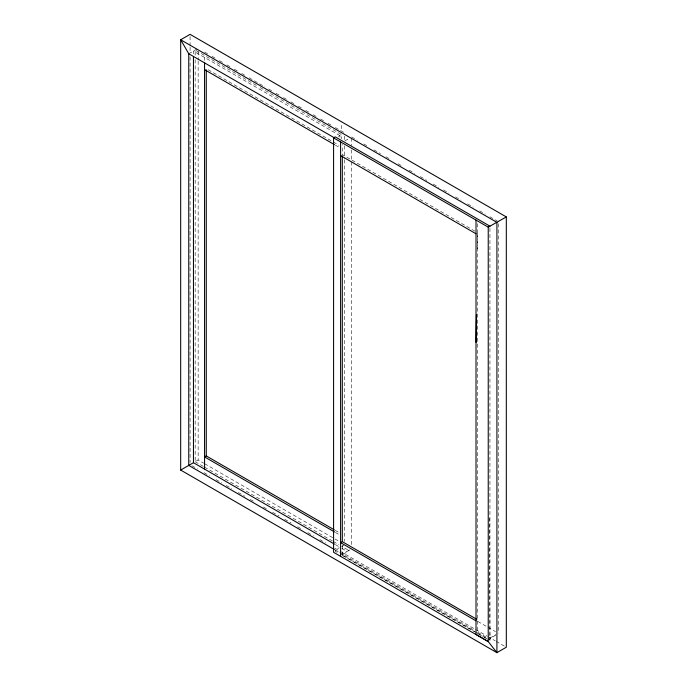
<?xml version="1.0" encoding="UTF-8"?>
<svg xmlns="http://www.w3.org/2000/svg" width="687" height="687" viewBox="0 0 687 687"><rect width="100%" height="100%" fill="white"/><g stroke="black" fill="none" stroke-linecap="round" stroke-linejoin="round"><path stroke-width="0.52" stroke-dasharray="3.44 2.58" d="M477.474 248.737L477.723 232.79M476.795 632.796L342.306 555.156L349.992 549.823M495.688 635.02L488.852 639.76L477.723 633.337M188.753 53.749L197.401 48.76M338.425 136.55L339.996 135.648L339.996 137.675M344.865 140.929L348.283 138.954M195.16 59.692L195.16 461.716L198.148 459.989L203.713 463.201M337.051 552.314L335.299 551.309L335.299 550.021L339.215 547.762M343.947 545.023L341.705 546.32L348.713 550.364M340.597 555.053L350.207 549.506M489.702 638.18L495.688 634.728M204.64 52.075L208.35 54.213M212.06 56.36L215.778 58.498M219.488 60.645L223.198 62.783M226.908 64.921L230.617 67.068M234.327 69.207L238.037 71.354M241.747 73.492L245.457 75.639M249.166 77.777L264.933 86.88M268.643 89.018L272.353 91.165M276.062 93.303L279.772 95.45M283.482 97.588L287.192 99.735M290.902 101.874L294.611 104.012M298.321 106.159L302.031 108.297M305.741 110.444L309.451 112.582M313.16 114.729L316.87 116.867M320.58 119.006L324.29 121.152M328 123.291L331.709 125.438M335.419 127.576L343.766 132.393M351.701 136.979L357.266 140.191M363.767 143.935L367.476 146.082M373.968 149.826L380.461 153.579M386.025 156.791L389.735 158.929M398.082 163.755L402.719 166.426M409.212 170.178L414.776 173.39M420.341 176.602L426.833 180.355M433.325 184.099L438.89 187.311M443.527 189.99L449.092 193.202M455.584 196.954L461.149 200.166M467.641 203.91L473.206 207.13M479.698 210.875L485.262 214.086M489.9 216.766L497.319 221.051M256.371 85.394L195.16 50.048L195.16 55.407M260.081 87.532L341.705 134.661L341.705 138.722M339.996 135.648L193.451 51.036L193.451 55.321M208.127 69.739L332.431 141.505M333.358 142.037L338.923 145.249M335.359 145.163L339.996 147.842M474.94 231.184L342.306 154.601L342.306 144.442M335.213 530.373L338.923 532.519M335.359 532.434L339.069 534.572M204.64 463.734L339.129 541.382M477.843 621.469L487.117 626.819M488.045 627.36L495.464 631.645M195.16 461.716L203.507 466.533M204.434 467.066L332.431 540.97M333.358 541.502L338.923 544.714M335.359 544.628L339.996 547.307M341.748 548.32L347.004 551.352M191.939 465.717L197.504 468.929M203.996 472.673L209.561 475.885M216.053 479.638L221.618 482.849M226.255 485.529L231.811 488.74M238.303 492.485L244.795 496.237M250.36 499.449L254.07 501.587M263.344 506.946L267.054 509.084M272.619 512.296L279.111 516.049M284.676 519.26L291.168 523.005M297.66 526.757L301.37 528.896M307.862 532.64L313.427 535.851M319.919 539.604L325.483 542.816M334.758 548.166L339.387 550.845M340.314 551.386L474.786 629.017M475.713 629.55L486.843 635.982M487.77 636.514L495.19 640.799M496.117 641.332L505.392 646.69M335.299 550.021L338.803 552.047M339.679 552.554L474.94 630.64M477.723 632.255L488.852 638.678M342.306 555.354L474.94 631.928M478.65 634.067L486.997 638.884M489.488 518.196L489.943 639.305M498.247 223.73L498.247 633.251M489.943 228.307L489.943 640.593M477.723 223.636L477.723 633.534M351.701 138.053L351.701 145.558M351.701 149.843L351.701 545.426M344.694 136.146L344.694 140.44M344.694 145.799L344.694 158.663M344.694 159.736L344.694 541.382M342.306 545.804L342.306 555.156M341.705 125.343L341.705 130.521M204.563 57.45L204.563 60.499M198.148 51.542L198.148 60.121M198.148 61.186L198.148 459.989M190.084 36.497L190.084 46.158M190.084 47.223L190.084 52.59M190.084 56.884L190.084 462.497"/><path stroke-width="1.03" d="M476.014 342.332L476.443 314.68M333.581 137.864L335.299 136.876L489.943 226.16L488.234 227.148L333.581 137.864L333.581 552.288L488.234 641.581L496.916 652.65L506.319 647.223L506.319 216.929L190.084 34.35L180.681 39.777L180.681 470.071L496.916 652.65L496.916 222.356L180.681 39.777L188.753 53.749L188.753 465.417L334.371 549.488M506.319 216.929L488.234 227.148L488.234 641.581L476.014 634.41M180.681 470.071L193.451 462.703L193.451 56.394M334.286 529.84L206.272 455.928L204.563 456.915L334.432 531.893M476.795 619.322L342.306 541.674L340.597 542.661L476.014 620.842M188.753 53.749L334.371 137.821M204.563 69.653L334.432 144.631M340.597 155.588L476.014 233.778M193.451 462.703L334.432 544.095M476.014 220.098L476.014 634.522M342.306 155.674L342.306 541.674M340.597 141.908L340.597 556.341M206.272 69.739L206.272 455.928M204.563 62.534L204.563 469.118"/></g></svg>
